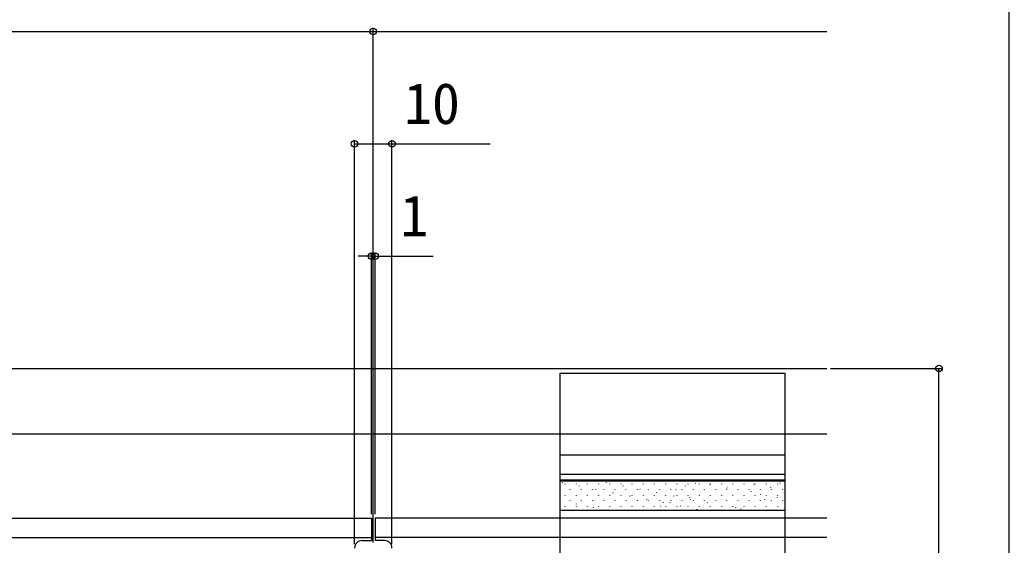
# Model space of a CAD drawing. Units: millimetres, scale not verified. Extents: x -875 to 875, y -1300 to 1294.
# Drawn here: x 610.5 to 875, y 875.6 to 1016 of the extents above; entities that cross this region are included whole.
import ezdxf
from ezdxf.enums import TextEntityAlignment as Align

# ---------------------------------------------------------------- set-up
doc = ezdxf.new("R2010")
doc.units = ezdxf.units.MM
doc.header["$LTSCALE"] = 8
for name, color, linetype in [('0-3_YKK_12', 2, 'Continuous'), ('0-4_YKK_13', 4, 'Continuous'), ('0-5_YKK_D', 6, 'Continuous'), ('0-6_YKK_ZWAK', 7, 'Continuous'), ('0-7_YSS_K', 3, 'Continuous')]:
    doc.layers.add(name, color=color, linetype=linetype)
doc.styles.add('ＭＳ ゴシック', font='')
doc.styles.get('ＭＳ ゴシック').set_extended_font_data('MS Gothic')

msp = doc.modelspace()

# ---------------------------------------------------------------- linework, layer by layer
at = {"layer": '0-3_YKK_12'}
for p, q in [((224.848, 922.853), (826.228, 922.853)), ((-253, 882.853), (704.5, 882.853)), ((704.5, 882.853), (704.5, 876.853)), ((826.228, 882.853), (705.5, 882.853)), ((705.5, 882.853), (705.5, 876.853)), ((-247.8, 877.653), (704.5, 877.653)), ((702, 876.853), (704.5, 876.853)), ((826.228, 877.653), (705.5, 877.653)), ((708, 876.853), (705.5, 876.853))]:
    msp.add_line(p, q, dxfattribs=at)
for centre, start, end in [((702, 874.853), 90, 180), ((708, 874.853), 360, 90)]:
    msp.add_arc(centre, 2, start, end, dxfattribs=at)
at = {"layer": '0-4_YKK_13'}
for p, q in [((755, 899.753), (815, 899.753)), ((755, 894.557), (815, 894.557)), ((755, 893.029), (815, 893.029)), ((755, 884.869), (755, 893.029)), ((755, 892.842), (815, 892.842)), ((755.575, 892.236), (755.52, 892.32)), ((756.299, 891.945), (756.299, 891.995)), ((757.083, 891.835), (757.079, 891.845)), ((759.289, 891.945), (759.289, 891.995)), ((759.712, 892.434), (759.708, 892.443)), ((760.079, 891.352), (760.023, 891.435)), ((762.279, 891.945), (762.279, 891.995)), ((765.269, 891.945), (765.269, 891.995)), ((767.305, 892.272), (767.25, 892.356)), ((768.259, 891.945), (768.259, 891.995)), ((768.419, 891.912), (768.416, 891.921)), ((771.048, 892.511), (771.045, 892.52)), ((771.249, 891.945), (771.249, 891.995)), ((771.808, 891.388), (771.753, 891.471)), ((774.239, 891.945), (774.239, 891.995)), ((777.229, 891.945), (777.229, 891.995)), ((779.756, 891.988), (779.753, 891.998)), ((780.219, 891.945), (780.219, 891.995)), ((782.385, 892.587), (782.382, 892.597)), ((783.209, 891.945), (783.209, 891.995)), ((786.199, 891.945), (786.199, 891.995)), ((788.481, 891.419), (788.477, 891.429)), ((789.189, 891.945), (789.189, 891.995)), ((790.56, 892.653), (790.505, 892.736)), ((791.093, 892.065), (791.089, 892.075)), ((792.179, 891.945), (792.179, 891.995)), ((793.722, 892.664), (793.718, 892.673)), ((795.063, 891.768), (795.008, 891.852)), ((795.169, 891.945), (795.169, 891.995)), ((798.159, 891.945), (798.159, 891.995)), ((799.817, 891.496), (799.814, 891.505)), ((801.149, 891.945), (801.149, 891.995)), ((802.29, 892.689), (802.234, 892.772)), ((802.429, 892.142), (802.426, 892.151)), ((804.139, 891.945), (804.139, 891.995)), ((805.058, 892.741), (805.055, 892.75)), ((806.793, 891.804), (806.738, 891.888)), ((807.129, 891.945), (807.129, 891.995)), ((810.119, 891.945), (810.119, 891.995)), ((811.154, 891.572), (811.151, 891.582)), ((813.109, 891.945), (813.109, 891.995)), ((813.766, 892.218), (813.763, 892.228)), ((756.299, 888.905), (756.299, 888.955)), ((757.674, 890.52), (757.674, 890.57)), ((758.071, 889.045), (758.067, 889.054)), ((759.289, 888.905), (759.289, 888.955)), ((760.664, 890.52), (760.664, 890.57)), ((760.683, 889.691), (760.68, 889.7)), ((762.279, 888.905), (762.279, 888.955)), ((763.312, 890.29), (763.309, 890.299)), ((763.654, 890.52), (763.654, 890.57)), ((764.582, 890.467), (764.527, 890.551)), ((765.269, 888.905), (765.269, 888.955)), ((765.807, 891.266), (765.804, 891.275)), ((766.644, 890.52), (766.644, 890.57)), ((768.259, 888.905), (768.259, 888.955)), ((769.085, 889.583), (769.03, 889.666)), ((769.407, 889.122), (769.404, 889.131)), ((769.634, 890.52), (769.634, 890.57)), ((771.249, 888.905), (771.249, 888.955)), ((772.02, 889.768), (772.016, 889.777)), ((772.624, 890.52), (772.624, 890.57)), ((773.588, 888.698), (773.533, 888.782)), ((774.239, 888.905), (774.239, 888.955)), ((774.649, 890.367), (774.645, 890.376)), ((775.614, 890.52), (775.614, 890.57)), ((776.311, 890.503), (776.256, 890.587)), ((777.144, 891.342), (777.141, 891.352)), ((777.229, 888.905), (777.229, 888.955)), ((778.604, 890.52), (778.604, 890.57)), ((780.219, 888.905), (780.219, 888.955)), ((780.744, 889.198), (780.741, 889.208)), ((780.815, 889.619), (780.759, 889.702)), ((781.594, 890.52), (781.594, 890.57)), ((783.209, 888.905), (783.209, 888.955)), ((783.356, 889.844), (783.353, 889.854)), ((784.584, 890.52), (784.584, 890.57)), ((785.318, 888.734), (785.263, 888.818)), ((785.985, 890.443), (785.982, 890.453)), ((786.199, 888.905), (786.199, 888.955)), ((787.574, 890.52), (787.574, 890.57)), ((789.189, 888.905), (789.189, 888.955)), ((790.564, 890.52), (790.564, 890.57)), ((792.081, 889.275), (792.077, 889.284)), ((792.179, 888.905), (792.179, 888.955)), ((793.554, 890.52), (793.554, 890.57)), ((794.693, 889.921), (794.69, 889.93)), ((795.169, 888.905), (795.169, 888.955)), ((796.544, 890.52), (796.544, 890.57)), ((797.322, 890.52), (797.319, 890.529)), ((798.159, 888.905), (798.159, 888.955)), ((799.566, 890.884), (799.511, 890.967)), ((799.534, 890.52), (799.534, 890.57)), ((801.149, 888.905), (801.149, 888.955)), ((802.524, 890.52), (802.524, 890.57)), ((803.417, 889.352), (803.414, 889.361)), ((804.07, 889.999), (804.014, 890.083)), ((804.139, 888.905), (804.139, 888.955)), ((805.514, 890.52), (805.514, 890.57)), ((806.03, 889.998), (806.026, 890.007)), ((807.129, 888.905), (807.129, 888.955)), ((808.504, 890.52), (808.504, 890.57)), ((808.573, 889.115), (808.518, 889.198)), ((808.659, 890.596), (808.655, 890.606)), ((810.119, 888.905), (810.119, 888.955)), ((811.296, 890.92), (811.241, 891.003)), ((811.494, 890.52), (811.494, 890.57)), ((813.109, 888.905), (813.109, 888.955)), ((814.484, 890.52), (814.484, 890.57)), ((814.754, 889.428), (814.751, 889.438)), ((755.575, 888.069), (755.572, 888.078)), ((757.674, 887.48), (757.674, 887.53)), ((759.34, 886.549), (759.284, 886.632)), ((760.664, 887.48), (760.664, 887.53)), ((761.671, 886.901), (761.668, 886.91)), ((763.654, 887.48), (763.654, 887.53)), ((764.283, 887.547), (764.28, 887.556)), ((766.644, 887.48), (766.644, 887.53)), ((766.912, 888.146), (766.909, 888.155)), ((769.634, 887.48), (769.634, 887.53)), ((772.624, 887.48), (772.624, 887.53)), ((773.008, 886.977), (773.004, 886.987)), ((775.614, 887.48), (775.614, 887.53)), ((775.62, 887.623), (775.617, 887.633)), ((778.091, 887.814), (778.036, 887.897)), ((778.249, 888.222), (778.245, 888.232)), ((778.604, 887.48), (778.604, 887.53)), ((781.594, 887.48), (781.594, 887.53)), ((781.849, 886.078), (781.846, 886.088)), ((782.595, 886.93), (782.539, 887.013)), ((784.344, 887.054), (784.341, 887.063)), ((784.584, 887.48), (784.584, 887.53)), ((786.957, 887.7), (786.953, 887.709)), ((787.098, 886.045), (787.043, 886.129)), ((787.574, 887.48), (787.574, 887.53)), ((789.585, 888.299), (789.582, 888.308)), ((789.821, 887.85), (789.766, 887.933)), ((790.564, 887.48), (790.564, 887.53)), ((793.186, 886.155), (793.182, 886.164)), ((793.554, 887.48), (793.554, 887.53)), ((794.324, 886.966), (794.269, 887.049)), ((795.681, 887.131), (795.678, 887.14)), ((796.544, 887.48), (796.544, 887.53)), ((798.293, 887.777), (798.29, 887.786)), ((798.827, 886.081), (798.772, 886.165)), ((799.534, 887.48), (799.534, 887.53)), ((800.922, 888.376), (800.919, 888.385)), ((802.524, 887.48), (802.524, 887.53)), ((804.522, 886.231), (804.519, 886.241)), ((805.514, 887.48), (805.514, 887.53)), ((807.018, 887.207), (807.014, 887.217)), ((808.504, 887.48), (808.504, 887.53)), ((809.63, 887.853), (809.627, 887.863)), ((811.494, 887.48), (811.494, 887.53)), ((812.259, 888.452), (812.255, 888.462)), ((813.076, 888.23), (813.021, 888.314)), ((814.484, 887.48), (814.484, 887.53)), ((756.299, 885.865), (756.299, 885.915)), ((756.547, 885.326), (756.543, 885.335)), ((759.176, 885.925), (759.172, 885.934)), ((759.289, 885.865), (759.289, 885.915)), ((762.279, 885.865), (762.279, 885.915)), ((763.843, 885.665), (763.788, 885.748)), ((765.269, 885.865), (765.269, 885.915)), ((767.883, 885.403), (767.88, 885.412)), ((768.259, 885.865), (768.259, 885.915)), ((770.512, 886.001), (770.509, 886.011)), ((771.249, 885.865), (771.249, 885.915)), ((774.239, 885.865), (774.239, 885.915)), ((777.229, 885.865), (777.229, 885.915)), ((779.22, 885.479), (779.217, 885.489)), ((780.219, 885.865), (780.219, 885.915)), ((783.209, 885.865), (783.209, 885.915)), ((786.199, 885.865), (786.199, 885.915)), ((787.945, 884.91), (787.941, 884.919)), ((789.189, 885.865), (789.189, 885.915)), ((790.557, 885.556), (790.553, 885.565)), ((791.601, 885.161), (791.546, 885.244)), ((792.179, 885.865), (792.179, 885.915)), ((795.169, 885.865), (795.169, 885.915)), ((798.159, 885.865), (798.159, 885.915)), ((799.281, 884.987), (799.278, 884.996)), ((801.149, 885.865), (801.149, 885.915)), ((801.893, 885.633), (801.89, 885.642)), ((803.331, 885.197), (803.275, 885.28)), ((804.139, 885.865), (804.139, 885.915)), ((807.129, 885.865), (807.129, 885.915)), ((810.119, 885.865), (810.119, 885.915)), ((810.618, 885.063), (810.615, 885.073)), ((813.109, 885.865), (813.109, 885.915)), ((813.23, 885.709), (813.227, 885.719))]:
    msp.add_line(p, q, dxfattribs=at)
msp.add_lwpolyline([(815, 921.553), (815, 724.153), (755, 724.153), (755, 921.553)], close=True, dxfattribs=at)
msp.add_lwpolyline([(815, 893.029), (815, 884.869), (755, 884.869)], dxfattribs=at)
at = {"layer": '0-5_YKK_D'}
for p, q in [((705, 876.353), (705, 1013.853)), ((705, 876.353), (705, 1013.853)), ((405, 1012.853), (705, 1012.853)), ((705, 1012.853), (826.228, 1012.853)), ((700, 875.853), (700, 983.853)), ((710, 875.853), (710, 983.853)), ((704.5, 952.853), (701, 952.853)), ((704.5, 883.853), (704.5, 953.853)), ((704.5, 952.853), (705.5, 952.853)), ((705.5, 883.853), (705.5, 953.853)), ((705.5, 952.853), (721.017, 952.853)), ((827.228, 922.853), (857.228, 922.853)), ((856.228, 722.853), (856.228, 922.853))]:
    msp.add_line(p, q, dxfattribs=at)
msp.add_lwpolyline([(700, 982.853), (710, 982.853), (736.25, 982.853)], dxfattribs=at)
for centre in [(705, 1012.853), (705, 1012.853), (700, 982.853), (710, 982.853), (704.5, 952.853), (705.5, 952.853), (856.228, 922.853)]:
    msp.add_circle(centre, 0.875, dxfattribs=at)
at = {"layer": '0-6_YKK_ZWAK'}
msp.add_lwpolyline([(-875, -1300), (875, -1300), (875, 1250)], dxfattribs=at)
at = {"layer": '0-7_YSS_K'}
msp.add_line((-277.5, 905.353), (826.228, 905.353), dxfattribs=at)

# ---------------------------------------------------------------- texts
at = {"layer": '0-5_YKK_D', "style": 'ＭＳ ゴシック'}
for s, p in [('10', (713.199, 984.853)), ('1', (712.199, 954.853))]:
    msp.add_text(s, height=11, dxfattribs=at).set_placement(p, align=Align.BOTTOM_LEFT)

doc.saveas('drawing.dxf')
